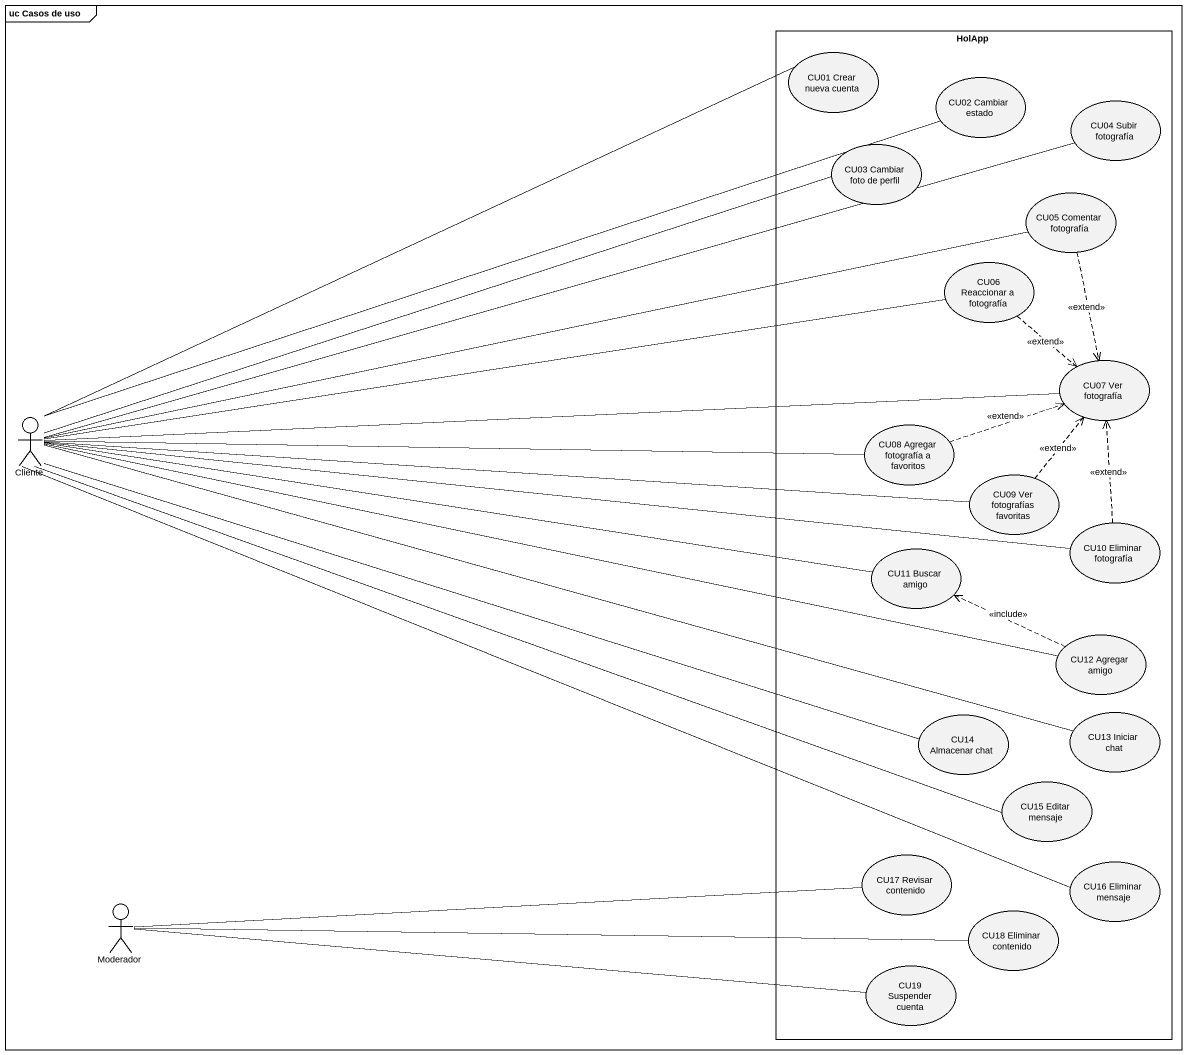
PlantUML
@startuml
mainframe uc Casos de uso
rectangle HolApp {
  usecase "CU01 Crear nueva cuenta" as CU01_Crear_nueva_cuenta
  usecase "CU02 Cambiar estado" as CU02_Cambiar_estado
  usecase "CU04 Subir fotografía" as CU04_Subir_fotografía
  usecase "CU03 Cambiar foto de perfil" as CU03_Cambiar_foto_de_perfil
  usecase "CU05 Comentar fotografía" as CU05_Comentar_fotografía
  usecase "CU06 Reaccionar a fotografía" as CU06_Reaccionar_a_fotografía
  usecase "CU07 Ver fotografía" as CU07_Ver_fotografía
  usecase "CU08 Agregar fotografía a favoritos" as CU08_Agregar_fotografía_a
  usecase "CU09 Ver fotografías favoritas" as CU09_Ver_fotografías
  usecase "CU10 Eliminar fotografía" as CU10_Eliminar_fotografía
  usecase "CU11 Buscar amigo" as CU11_Buscar_amigo
  usecase "CU12 Agregar amigo" as CU12_Agregar_amigo
  usecase "CU14 Almacenar chat" as CU14_Almacenar_chat
  usecase "CU13 Iniciar chat" as CU13_Iniciar_chat
  usecase "CU15 Editar mensaje" as CU15_Editar_mensaje
  usecase "CU17 Revisar contenido" as CU17_Revisar_contenido
  usecase "CU16 Eliminar mensaje" as CU16_Eliminar_mensaje
  usecase "CU18 Eliminar contenido" as CU18_Eliminar_contenido
  usecase "CU19 Suspender cuenta" as CU19_Suspender_cuenta
}
actor Cliente
actor Moderador
CU05_Comentar_fotografía ..> CU07_Ver_fotografía : <<extend>>
CU06_Reaccionar_a_fotografía ..> CU07_Ver_fotografía : <<extend>>
Cliente -right- CU01_Crear_nueva_cuenta
Cliente -right- CU02_Cambiar_estado
Cliente -right- CU04_Subir_fotografía
Cliente -right- CU03_Cambiar_foto_de_perfil
Cliente -right- CU05_Comentar_fotografía
Cliente -right- CU06_Reaccionar_a_fotografía
Cliente -right- CU07_Ver_fotografía
Cliente -right- CU08_Agregar_fotografía_a
Cliente -right- CU09_Ver_fotografías
Cliente -right- CU10_Eliminar_fotografía
Cliente -right- CU11_Buscar_amigo
Cliente -right- CU12_Agregar_amigo
Cliente -right- CU14_Almacenar_chat
Cliente -right- CU13_Iniciar_chat
Cliente -right- CU15_Editar_mensaje
Cliente -right- CU16_Eliminar_mensaje
CU08_Agregar_fotografía_a .right.> CU07_Ver_fotografía : <<extend>>
CU09_Ver_fotografías .up.> CU07_Ver_fotografía : <<extend>>
CU10_Eliminar_fotografía .up.> CU07_Ver_fotografía : <<extend>>
CU12_Agregar_amigo .left.> CU11_Buscar_amigo : <<include>>
Moderador -right- CU17_Revisar_contenido
Moderador -right- CU18_Eliminar_contenido
Moderador -right- CU19_Suspender_cuenta
@enduml
